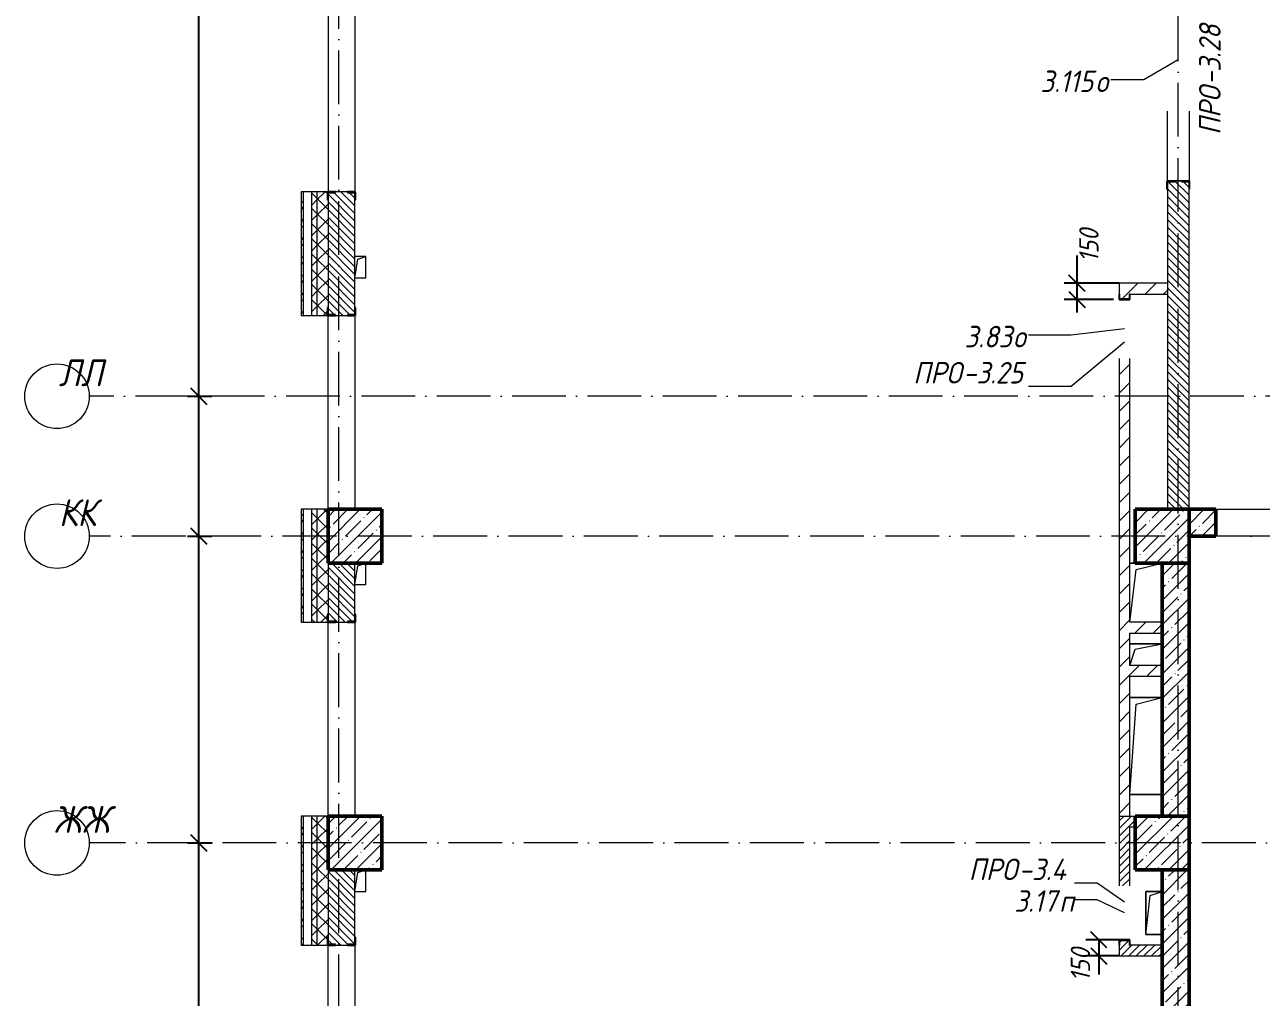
# Model space of a CAD drawing. Header units: millimetres. Extents: x -401725 to 250493, y 305116 to 802890.
# Drawn here: x 139417 to 150907, y 381040 to 390075 of the extents above; entities that cross this region are included whole.
import ezdxf

# ---------------------------------------------------------------- set-up
doc = ezdxf.new("R2010")
doc.units = ezdxf.units.MM
doc.linetypes.add('50_200_ШТРИХ_1Т_ш5_п1_п1_', pattern=[700, 500, -100, 0, -100])
for name, color, linetype, lineweight in [('A-____-____-DIMS', 7, 'Continuous', 9), ('A-FLOR-____-OTLN', 7, 'Continuous', 9), ('A-GENM-____-IDEN', 7, 'Continuous', 9), ('A-GENM-____-MCUT', 7, 'Continuous', 25), ('A-GENM-____-OTLN', 7, 'Continuous', 9), ('A-GENM-____-OTLN-1', 7, 'Continuous', 25), ('A-GLAZ-____-IDEN', 7, 'Continuous', 9), ('A-WALL-____-MCUT', 7, 'Continuous', 13), ('A-WALL-____-MCUT-1', 7, 'Continuous', 9), ('A-WALL-____-MCUT-2', 7, 'Continuous', 50), ('A-WALL-____-OTLN', 7, 'Continuous', 9), ('A-WALL-____-PATT-1', 7, 'Continuous', 9), ('A-WALL-FNSH-MCUT-1', 7, 'Continuous', 9), ('I-WALL-____-OTLN', 7, 'Continuous', 9), ('S-COLS-____-MCUT', 7, 'Continuous', 50), ('S-COLS-____-OTLN', 7, 'Continuous', 9), ('S-GRID-____-IDEN', 7, 'Continuous', 9), ('S-GRID-____-OTLN-1', 7, '50_200_ШТРИХ_1Т_ш5_п1_п1_', 9)]:
    doc.layers.add(name, color=color, linetype=linetype, lineweight=lineweight)
doc.styles.add('ISOCPEUR_I', font='isocpeui.ttf', dxfattribs={"width": 0.9, "height": 2.5})
doc.styles.add('ISOCPEUR_I_10', font='isocpeui.ttf', dxfattribs={"width": 0.9, "height": 180})
doc.styles.add('ISOCPEUR_I_11', font='isocpeui.ttf', dxfattribs={"width": 0.9, "height": 200})
doc.styles.add('ISOCPEUR_I_9', font='isocpeui.ttf', dxfattribs={"width": 0.9, "height": 250})
doc.dimstyles.new('ISO-1_8_0_9К_СРЕДНИЙ_Кладочные_3', dxfattribs={"dimscale": 304.8, "dimtxt": 179.276612, "dimasz": 0.492126, "dimexe": 0.393701, "dimexo": 0, "dimgap": 0, "dimtad": 1, "dimdec": 3, "dimrnd": 0.001, "dimdsep": 46, "dimtxsty": 'ISOCPEUR_I_10', "dimblk1": 'OBLIQUE', "dimblk2": 'OBLIQUE', "dimsah": 1, "dimcen": 0.09, "dimdle": 0.393701, "dimazin": 0, "dimtfac": 1, "dimtdec": 4, "dimtix": 1, "dimtmove": 0, "dimatfit": 3, "dimfxl": 1, "dimtvp": 1, "dimtolj": 1, "dimtzin": 0, "dimarcsym": 2})
doc.dimstyles.new('ISO-2_5_0_9К_БОЛЬШОЙ_ОСИ', dxfattribs={"dimscale": 304.8, "dimtxt": 248.995294, "dimasz": 0.492126, "dimexe": 0.393701, "dimexo": 0, "dimgap": 0, "dimtad": 1, "dimdec": 0, "dimzin": 0, "dimdsep": 46, "dimtxsty": 'ISOCPEUR_I', "dimblk1": 'OBLIQUE', "dimblk2": 'OBLIQUE', "dimsah": 1, "dimcen": 0.09, "dimdle": 0.393701, "dimazin": 0, "dimtfac": 1, "dimtdec": 4, "dimtix": 1, "dimtmove": 0, "dimatfit": 3, "dimfxl": 1, "dimtvp": 1, "dimtolj": 1, "dimtzin": 0, "dimarcsym": 2})
pattern_1 = [(135, (144685.44, 323542.244), (-35.35534, -35.35534), [])]
pattern_2 = [(45, (144685.44, 323542.244), (-35.35534, 35.35534), [])]
pattern_3 = [(45, (144685.44, 323542.24), (-114.04925, 114.04925), []), (45, (144799.49, 323542.24), (-114.04925, 114.04925), [201.612, -40.322, 3.353, -36.97])]
pattern_4 = [(45, (144685.44, 323542.24), (-84.85281, 84.85281), [])]
pattern_5 = [(45, (144685.44, 323542.24), (-70.71068, 70.71068), []), (135, (144685.44, 323542.24), (-70.71068, -70.71068), [])]

# ---------------------------------------------------------------- blocks, each defined once
blk = doc.blocks.new('BSC_Колонна _Прямоугольная - 500х500-V25-АР1_План отверстий 3 этажа в осях 1-64_Ю-ЯЯ')
at = {"layer": 'S-COLS-____-OTLN'}
h = blk.add_hatch(dxfattribs=at)
h.set_pattern_fill('FP_32', color=256, style=0, pattern_type=2)
h.set_pattern_definition([(45, (2200, -61781.04), (-114.04925, 114.04925), []), (45, (2314.05, -61781.04), (-114.04925, 114.04925), [201.613, -40.323, 3.353, -36.97])])
h.paths.add_polyline_path([(-250, -250), (250, -250), (250, 250), (-250, 250)], flags=0)
at = {"layer": 'S-COLS-____-MCUT'}
for p, q in [((250, 250), (-250, 250)), ((-250, 250), (-250, -250)), ((250, -250), (250, 250)), ((-250, -250), (250, -250))]:
    blk.add_line(p, q, dxfattribs=at)
blk = doc.blocks.new('BSC_Колонна _Прямоугольная - 500х500-V29-АР1_План отверстий 3 этажа в осях 1-64_Ю-ЯЯ')
at = {"layer": 'S-COLS-____-OTLN'}
h = blk.add_hatch(dxfattribs=at)
h.set_pattern_fill('FP_36', color=256, style=0, pattern_type=2)
h.set_pattern_definition([(45, (-5300, -61781.04), (-114.04925, 114.04925), []), (45, (-5185.95, -61781.04), (-114.04925, 114.04925), [201.613, -40.323, 3.353, -36.97])])
h.paths.add_polyline_path([(-250, -250), (250, -250), (250, 250), (-250, 250)], flags=0)
at = {"layer": 'S-COLS-____-MCUT'}
for p, q in [((250, 250), (-250, 250)), ((-250, 250), (-250, -250)), ((250, -250), (250, 250)), ((-250, -250), (250, -250))]:
    blk.add_line(p, q, dxfattribs=at)
blk = doc.blocks.new('BSC_Колонна _Прямоугольная - 500х500-V58-АР1_План отверстий 3 этажа в осях 1-64_Ю-ЯЯ')
at = {"layer": 'S-COLS-____-OTLN'}
h = blk.add_hatch(dxfattribs=at)
h.set_pattern_fill('FP_66', color=256, style=0, pattern_type=2)
h.set_pattern_definition([(45, (2200, -58931.04), (-114.04925, 114.04925), []), (45, (2314.05, -58931.04), (-114.04925, 114.04925), [201.613, -40.323, 3.353, -36.97])])
h.paths.add_polyline_path([(-250, -250), (250, -250), (250, 250), (-250, 250), (-250, -93)], flags=0)
at = {"layer": 'S-COLS-____-MCUT'}
for p, q in [((250, 250), (-250, 250)), ((-250, 250), (-250, -250)), ((250, -250), (250, 250)), ((-250, -250), (250, -250))]:
    blk.add_line(p, q, dxfattribs=at)
blk = doc.blocks.new('BSC_Колонна _Прямоугольная - 500х500-V59-АР1_План отверстий 3 этажа в осях 1-64_Ю-ЯЯ')
at = {"layer": 'S-COLS-____-OTLN'}
h = blk.add_hatch(dxfattribs=at)
h.set_pattern_fill('FP_67', color=256, style=0, pattern_type=2)
h.set_pattern_definition([(45, (-5300, -58931.04), (-114.04925, 114.04925), []), (45, (-5185.95, -58931.04), (-114.04925, 114.04925), [201.613, -40.323, 3.353, -36.97])])
h.paths.add_polyline_path([(-250, -250), (250, -250), (250, 250), (-250, 250)], flags=0)
at = {"layer": 'S-COLS-____-MCUT'}
for p, q in [((250, 250), (-250, 250)), ((-250, 250), (-250, -250)), ((250, -250), (250, 250)), ((-250, -250), (250, -250))]:
    blk.add_line(p, q, dxfattribs=at)
blk = doc.blocks.new('Фахверк_СКБ_Уголок - 250_2700-27497298-АР1_План отверстий 3 этажа в осях 1-64_Ю-ЯЯ')
at = {"layer": 'A-GENM-____-MCUT'}
for p, q in [((200, 181), (125, 181)), ((125, 181), (125, 106)), ((131, 106), (131, 175)), ((131, 175), (200, 175)), ((200, 175), (200, 181)), ((125, 106), (131, 106)), ((131, -6), (125, -6)), ((125, -6), (125, -81)), ((125, -81), (200, -81)), ((131, -75), (131, -6)), ((200, -75), (131, -75)), ((200, -81), (200, -75))]:
    blk.add_line(p, q, dxfattribs=at)
blk = doc.blocks.new('154_Стойка_СКБ_Уголок - СМ-2480_200-28346303-АР1_План отверстий 3 этажа в осях 1-64_Ю-ЯЯ')
at = {"layer": 'A-GENM-____-MCUT'}
for p, q in [((125, 156), (125, 81)), ((200, 156), (125, 156)), ((131, 81), (131, 150)), ((131, 150), (200, 150)), ((200, 150), (200, 156)), ((125, 81), (131, 81)), ((131, 19), (125, 19)), ((125, 19), (125, -56)), ((131, -50), (131, 19)), ((125, -56), (200, -56)), ((200, -50), (131, -50)), ((200, -56), (200, -50))]:
    blk.add_line(p, q, dxfattribs=at)
blk = doc.blocks.new('Стойка_Влож_Полоса боковая - Полоса-V164-АР1_План отверстий 3 этажа в осях 1-64_Ю-ЯЯ')
at = {"layer": 'A-GENM-____-OTLN'}
for p, q in [((-5, 60), (0, 60)), ((-5, -60), (-5, 60)), ((0, 31), (0, -31)), ((0, -60), (-5, -60))]:
    blk.add_line(p, q, dxfattribs=at)
blk = doc.blocks.new('154_Фахверк_СКБ_Швеллер - Тип_100_3960_зеркало-29769493-АР1_План отверстий 3 этажа в осях 1-64_Ю-ЯЯ')
at = {"layer": 'A-GENM-____-MCUT'}
for p, q in [((175, 50), (125, 50)), ((125, 50), (125, -50)), ((128, 47), (175, 47)), ((128, -47), (128, 47)), ((175, 47), (175, 50)), ((125, -50), (175, -50)), ((175, -47), (128, -47)), ((175, -50), (175, -47))]:
    blk.add_line(p, q, dxfattribs=at)
blk = doc.blocks.new('AR_Отверстие прямоугольное _в плите_ - AR_Отверстие прямоугольное _в плите_-30459278-АР1_План отверстий 3 этажа в осях 1-64_Ю-ЯЯ')
at = {"layer": 'A-GENM-____-OTLN'}
for p, q in [((75, 200), (-75, 200)), ((-75, 200), (-75, -200)), ((-75, -200), (-37, 163)), ((-37, 163), (75, 200)), ((-75, -200), (75, -200))]:
    blk.add_line(p, q, dxfattribs=at)
blk = doc.blocks.new('AR_Отверстие прямоугольное _в плите_ - AR_Отверстие прямоугольное _в плите_-30510733-АР1_План отверстий 3 этажа в осях 1-64_Ю-ЯЯ')
at = {"layer": 'A-GENM-____-OTLN'}
for p, q in [((50, 100), (-50, 100)), ((-50, -100), (-25, 75)), ((-25, 75), (50, 100)), ((50, -100), (50, 100)), ((-50, -100), (50, -100))]:
    blk.add_line(p, q, dxfattribs=at)
blk = doc.blocks.new('AR_Отверстие прямоугольное _в плите_ - AR_Отверстие прямоугольное _в плите_-V195-АР1_План отверстий 3 этажа в осях 1-64_Ю-ЯЯ')
at = {"layer": 'A-GENM-____-OTLN'}
for p, q in [((150, 100), (-150, 100)), ((-150, -100), (-100, 50)), ((-100, 50), (150, 100))]:
    blk.add_line(p, q, dxfattribs=at)
blk = doc.blocks.new('AR_Отверстие прямоугольное _в плите_ - AR_Отверстие прямоугольное _в плите_-30552638-АР1_План отверстий 3 этажа в осях 1-64_Ю-ЯЯ')
at = {"layer": 'A-GENM-____-OTLN'}
for p, q in [((-100, 275), (-150, 275)), ((-90, 215), (150, 275)), ((-150, -275), (-90, 215))]:
    blk.add_line(p, q, dxfattribs=at)
blk = doc.blocks.new('AR_Отверстие прямоугольное _в плите_ - AR_Отверстие прямоугольное _в плите_-V197-АР1_План отверстий 3 этажа в осях 1-64_Ю-ЯЯ')
at = {"layer": 'A-GENM-____-OTLN'}
for p, q in [((150, 450), (-150, 450)), ((-150, -450), (-90, 390)), ((-90, 390), (150, 450)), ((-150, -450), (150, -450))]:
    blk.add_line(p, q, dxfattribs=at)
blk = doc.blocks.new('154_Фахверк_СКБ_Швеллер - Тип_100_3960_зеркало-28515619-АР1_План отверстий 3 этажа в осях 1-64_Ю-ЯЯ')
at = {"layer": 'A-GENM-____-MCUT'}
for p, q in [((175, 50), (125, 50)), ((125, 50), (125, -50)), ((128, 47), (175, 47)), ((128, -47), (128, 47)), ((175, 47), (175, 50)), ((125, -50), (175, -50)), ((175, -47), (128, -47)), ((175, -50), (175, -47))]:
    blk.add_line(p, q, dxfattribs=at)
blk = doc.blocks.new('Ось сетки - Круг_Ø6_00__ISO-2_5_0_9K_-25732049-АР1_План отверстий 3 этажа в осях 1-64_Ю-ЯЯ')
at = {"layer": 'S-GRID-____-IDEN'}
blk.add_circle((0, 0), 3, dxfattribs=at)
blk = doc.blocks.new('_Oblique')
at = {"color": 0, "linetype": 'ByBlock', "lineweight": -2}
blk.add_line((-0.5, -0.5), (0.5, 0.5), dxfattribs=at)
blk = doc.blocks.new('*D9758')
at = {"layer": 'A-____-____-DIMS', "color": 0, "lineweight": -2, "transparency": 16777216}
for p, q in [((141034, 378703), (141034, 382593)), ((140928, 382473), (141154, 382473)), ((140928, 378823), (141154, 378823))]:
    blk.add_line(p, q, dxfattribs=at)
at = {"layer": 'Defpoints', "color": 0, "transparency": 16777216}
for p in [(140928, 382473), (141034, 382473), (140928, 378823)]:
    blk.add_point(p, dxfattribs=at)
at = {"layer": 'A-____-____-DIMS', "color": 0, "lineweight": -2, "transparency": 16777216, "xscale": 150, "yscale": 150, "zscale": 150}
for p, rotation in [((141034, 382473), 90), ((141034, 378823), 270)]:
    blk.add_blockref('_Oblique', p, dxfattribs=dict(at, rotation=rotation))
at = {"layer": 'A-____-____-DIMS', "color": 0, "transparency": 16777216, "insert": (141033, 380648), "char_height": 2.5, "width": 758.48, "attachment_point": 5, "rotation": 90, "style": 'ISOCPEUR_I'}
blk.add_mtext('\\A1;3650', dxfattribs=at)
blk = doc.blocks.new('*D9759')
at = {"layer": 'A-____-____-DIMS', "color": 0, "lineweight": -2, "transparency": 16777216}
for p, q in [((141034, 382353), (141034, 385443)), ((140928, 385323), (141154, 385323)), ((140928, 382473), (141154, 382473))]:
    blk.add_line(p, q, dxfattribs=at)
at = {"layer": 'Defpoints', "color": 0, "transparency": 16777216}
for p in [(140928, 385323), (141034, 385323), (140928, 382473)]:
    blk.add_point(p, dxfattribs=at)
at = {"layer": 'A-____-____-DIMS', "color": 0, "lineweight": -2, "transparency": 16777216, "xscale": 150, "yscale": 150, "zscale": 150}
for p, rotation in [((141034, 385323), 90), ((141034, 382473), 270)]:
    blk.add_blockref('_Oblique', p, dxfattribs=dict(at, rotation=rotation))
at = {"layer": 'A-____-____-DIMS', "color": 0, "transparency": 16777216, "insert": (141033, 383898), "char_height": 2.5, "width": 758.48, "attachment_point": 5, "rotation": 90, "style": 'ISOCPEUR_I'}
blk.add_mtext('\\A1;2850', dxfattribs=at)
blk = doc.blocks.new('*D9760')
at = {"layer": 'A-____-____-DIMS', "color": 0, "lineweight": -2, "transparency": 16777216}
for p, q in [((141034, 385203), (141034, 386743)), ((140928, 386623), (141154, 386623)), ((140928, 385323), (141154, 385323))]:
    blk.add_line(p, q, dxfattribs=at)
at = {"layer": 'Defpoints', "color": 0, "transparency": 16777216}
for p in [(140928, 386623), (141034, 386623), (140928, 385323)]:
    blk.add_point(p, dxfattribs=at)
at = {"layer": 'A-____-____-DIMS', "color": 0, "lineweight": -2, "transparency": 16777216, "xscale": 150, "yscale": 150, "zscale": 150}
for p, rotation in [((141034, 386623), 90), ((141034, 385323), 270)]:
    blk.add_blockref('_Oblique', p, dxfattribs=dict(at, rotation=rotation))
at = {"layer": 'A-____-____-DIMS', "color": 0, "transparency": 16777216, "insert": (141033, 385973), "char_height": 2.5, "width": 701.02, "attachment_point": 5, "rotation": 90, "style": 'ISOCPEUR_I'}
blk.add_mtext('\\A1;1300', dxfattribs=at)
blk = doc.blocks.new('*D9761')
at = {"layer": 'A-____-____-DIMS', "color": 0, "lineweight": -2, "transparency": 16777216}
for p, q in [((141034, 386503), (141034, 391243)), ((140928, 391123), (141154, 391123)), ((140928, 386623), (141154, 386623))]:
    blk.add_line(p, q, dxfattribs=at)
at = {"layer": 'Defpoints', "color": 0, "transparency": 16777216}
for p in [(140928, 391123), (141034, 391123), (140928, 386623)]:
    blk.add_point(p, dxfattribs=at)
at = {"layer": 'A-____-____-DIMS', "color": 0, "lineweight": -2, "transparency": 16777216, "xscale": 150, "yscale": 150, "zscale": 150}
for p, rotation in [((141034, 391123), 90), ((141034, 386623), 270)]:
    blk.add_blockref('_Oblique', p, dxfattribs=dict(at, rotation=rotation))
at = {"layer": 'A-____-____-DIMS', "color": 0, "transparency": 16777216, "insert": (141033, 388873), "char_height": 2.5, "width": 781.46, "attachment_point": 5, "rotation": 90, "style": 'ISOCPEUR_I'}
blk.add_mtext('\\A1;4500', dxfattribs=at)
blk = doc.blocks.new('*D9628')
at = {"layer": 'A-____-____-DIMS', "color": 0, "lineweight": -2, "transparency": 16777216}
for p, q in [((149675, 381573), (149277, 381573)), ((149397, 381573), (149397, 381303)), ((149585, 381423), (149277, 381423)), ((149397, 381423), (149397, 381250))]:
    blk.add_line(p, q, dxfattribs=at)
at = {"layer": 'Defpoints', "color": 0, "transparency": 16777216}
for p in [(149397, 381573), (149675, 381573), (149585, 381423)]:
    blk.add_point(p, dxfattribs=at)
at = {"layer": 'A-____-____-DIMS', "color": 0, "lineweight": -2, "transparency": 16777216, "xscale": 150, "yscale": 150, "zscale": 150}
for p, rotation in [((149397, 381573), 90), ((149397, 381423), 270)]:
    blk.add_blockref('_Oblique', p, dxfattribs=dict(at, rotation=rotation))
at = {"layer": 'A-____-____-DIMS', "color": 0, "transparency": 16777216, "insert": (149136, 381186), "char_height": 180, "width": 368.21, "attachment_point": 1, "rotation": 90, "line_spacing_factor": 1.149209, "style": 'ISOCPEUR_I_10'}
blk.add_mtext('\\A1;150', dxfattribs=at)
blk = doc.blocks.new('*D9612')
at = {"layer": 'A-____-____-DIMS', "color": 0, "lineweight": -2, "transparency": 16777216}
for p, q in [((149195, 387673), (149195, 387932)), ((149585, 387673), (149075, 387673)), ((149195, 387403), (149195, 387673)), ((149535, 387523), (149075, 387523))]:
    blk.add_line(p, q, dxfattribs=at)
at = {"layer": 'Defpoints', "color": 0, "transparency": 16777216}
for p in [(149195, 387673), (149585, 387673), (149535, 387523)]:
    blk.add_point(p, dxfattribs=at)
at = {"layer": 'A-____-____-DIMS', "color": 0, "lineweight": -2, "transparency": 16777216, "xscale": 150, "yscale": 150, "zscale": 150}
for p, rotation in [((149195, 387673), 90), ((149195, 387523), 270)]:
    blk.add_blockref('_Oblique', p, dxfattribs=dict(at, rotation=rotation))
at = {"layer": 'A-____-____-DIMS', "color": 0, "transparency": 16777216, "insert": (149215, 387868), "char_height": 180, "width": 368.21, "attachment_point": 1, "rotation": 90, "line_spacing_factor": 1.149209, "style": 'ISOCPEUR_I_10'}
blk.add_mtext('\\A1;150', dxfattribs=at)

msp = doc.modelspace()

# ---------------------------------------------------------------- hatches: boundary and pattern name
at = {"layer": 'A-WALL-____-PATT-1'}
h = msp.add_hatch(dxfattribs=at)
h.set_pattern_fill('FP_6', color=256, style=0, pattern_type=2)
h.set_pattern_definition([(45, (144685.44, 323542.24), (-85.53659, 85.53659), []), (45, (144742.46, 323542.24), (-85.53659, 85.53659), [])])
h.paths.add_polyline_path([(141985.4376, 378473.2863), (142005.4376, 378473.2863), (142005.4376, 379723.2863), (141985.4376, 379723.2863), (141985.4376, 379151.212)], flags=0)
h.paths.add_polyline_path([(141985.4376, 381523.2863), (142005.4376, 381523.2863), (142005.4376, 382723.2863), (141985.4376, 382723.2863), (141985.4376, 382380.1822)], flags=0)
h.paths.add_polyline_path([(142005.4376, 384523.2863), (142005.4376, 385573.2863), (141985.4376, 385573.2863), (141985.4376, 384523.2863)], flags=0)
h.paths.add_polyline_path([(142005.4376, 387373.2863), (142005.4376, 388523.2863), (141985.4376, 388523.2863), (141985.4376, 387373.2863)], flags=0)
h.paths.add_polyline_path([(141985.4376, 390323.2863), (142005.4376, 390323.2863), (142005.4376, 391393.2863), (141985.4376, 391393.2863), (141985.4376, 390452.6078)], flags=0)
h = msp.add_hatch(dxfattribs=at)
h.set_pattern_fill('FP_4', color=256, style=0, pattern_type=2)
h.set_pattern_definition(pattern_5)
h.paths.add_polyline_path([(142085.4376, 378573.2863), (142135.4376, 378573.2863), (142135.4376, 379723.2863), (142085.4376, 379723.2863), (142085.4376, 379151.212)], flags=0)
h.paths.add_polyline_path([(142085.4376, 381523.2863), (142135.4376, 381523.2863), (142135.4376, 382723.2863), (142085.4376, 382723.2863), (142085.4376, 382380.1822)], flags=0)
h.paths.add_polyline_path([(142085.4376, 384523.2863), (142135.4376, 384523.2863), (142135.4376, 385573.2863), (142085.4376, 385573.2863)], flags=0)
h.paths.add_polyline_path([(142135.4376, 387373.2863), (142135.4376, 388523.2863), (142085.4376, 388523.2863), (142085.4376, 387373.2863)], flags=0)
h.paths.add_polyline_path([(142085.4376, 390323.2863), (142135.4376, 390323.2863), (142135.4376, 391223.2863), (142085.4376, 391223.2863), (142085.4376, 390452.6078)], flags=0)
h = msp.add_hatch(dxfattribs=at)
h.set_pattern_fill('FP_4', color=256, style=0, pattern_type=2)
h.set_pattern_definition(pattern_5)
h.paths.add_polyline_path([(142135.4376, 378623.2863), (142235.4376, 378623.2863), (142235.4376, 379648.2863), (142229.4376, 379648.2863), (142229.4376, 379723.2863), (142135.4376, 379723.2863), (142135.4376, 379151.212)], flags=0)
h.paths.add_polyline_path([(142229.4376, 381523.2863), (142229.4376, 381598.2863), (142235.4376, 381598.2863), (142235.4376, 382723.2863), (142135.4376, 382723.2863), (142135.4376, 381523.2863)], flags=0)
h.paths.add_polyline_path([(142135.4376, 384523.2863), (142229.4376, 384523.2863), (142229.4376, 384598.2863), (142235.4376, 384598.2863), (142235.4376, 385573.2863), (142135.4376, 385573.2863), (142135.4376, 384598.2863)], flags=0)
h.paths.add_polyline_path([(142229.4376, 387373.2863), (142229.4376, 387448.2863), (142235.4376, 387448.2863), (142235.4376, 388448.2863), (142229.4376, 388448.2863), (142229.4376, 388523.2863), (142135.4376, 388523.2863), (142135.4376, 387373.2863)], flags=0)
h.paths.add_polyline_path([(142229.4376, 390323.2863), (142229.4376, 390398.2863), (142235.4376, 390398.2863), (142235.4376, 391223.2863), (142135.4376, 391223.2863), (142135.4376, 390323.2863)], flags=0)
h = msp.add_hatch(dxfattribs=at)
h.set_pattern_fill('FP_9', color=256, style=0, pattern_type=2)
h.set_pattern_definition(pattern_1)
h.paths.add_polyline_path([(142304.4376, 387373.2863), (142416.4376, 387373.2863), (142416.4376, 387379.2863), (142485.4376, 387379.2863), (142485.4376, 388517.2863), (142416.4376, 388517.2863), (142416.4376, 388523.2863), (142304.4376, 388523.2863), (142304.4376, 388517.2863), (142235.4376, 388517.2863), (142235.4376, 387379.2863), (142304.4376, 387379.2863)], flags=0)
h.paths.add_polyline_path([(142304.4376, 390323.2863), (142416.4376, 390323.2863), (142416.4376, 390329.2863), (142485.4376, 390329.2863), (142485.4376, 390723.2863), (142235.4376, 390723.2863), (142235.4376, 390329.2863), (142304.4376, 390329.2863)], flags=0)
h = msp.add_hatch(dxfattribs=at)
h.set_pattern_fill('FP_9', color=256, style=0, pattern_type=2)
h.set_pattern_definition(pattern_1)
h.paths.add_polyline_path([(150235.4376, 385573.2863), (150235.4376, 388617.2863), (150166.4376, 388617.2863), (150166.4376, 388623.2863), (150104.4376, 388623.2863), (150104.4376, 388617.2863), (150035.4376, 388617.2863), (150035.4376, 385573.2863)], flags=0)
h.paths.add_polyline_path([(150166.4376, 390323.2863), (150166.4376, 390329.2863), (150235.4376, 390329.2863), (150235.4376, 390723.2863), (150035.4376, 390723.2863), (150035.4376, 390329.2863), (150104.4376, 390329.2863), (150104.4376, 390323.2863)], flags=0)
h = msp.add_hatch(dxfattribs=at)
h.set_pattern_fill('FP_7', color=256, style=0, pattern_type=2)
h.set_pattern_definition(pattern_4)
h.paths.add_polyline_path([(149685.4376, 387573.2863), (150035.4376, 387573.2863), (150035.4376, 387673.2863), (149585.4376, 387673.2863), (149585.4376, 387573.2863), (149682.4376, 387573.2863)], flags=0)
h = msp.add_hatch(dxfattribs=at)
h.set_pattern_fill('FP_7', color=256, style=0, pattern_type=2)
h.set_pattern_definition(pattern_4)
h.paths.add_polyline_path([(149685.4376, 382723.2863), (149685.4376, 386973.2863), (149585.4376, 386973.2863), (149585.4376, 382723.2863)], flags=0)
h.paths.add_polyline_path([(149588.4376, 387526.2863), (149682.4376, 387526.2863), (149682.4376, 387573.2863), (149588.4376, 387573.2863)], flags=0)
h = msp.add_hatch(dxfattribs=at)
h.set_pattern_fill('FP_12', color=256, style=0, pattern_type=2)
h.set_pattern_definition(pattern_3)
h.paths.add_polyline_path([(152285.4376, 385323.2863), (152285.4376, 385573.2863), (152085.4376, 385573.2863), (152085.4376, 385323.2863)], flags=0)
h.paths.add_polyline_path([(150235.4376, 385323.2863), (150485.4376, 385323.2863), (150485.4376, 385573.2863), (150235.4376, 385573.2863)], flags=0)
h = msp.add_hatch(dxfattribs=at)
h.set_pattern_fill('FP_9', color=256, style=0, pattern_type=2)
h.set_pattern_definition(pattern_1)
h.paths.add_polyline_path([(142304.4376, 384523.2863), (142416.4376, 384523.2863), (142416.4376, 384529.2863), (142485.4376, 384529.2863), (142485.4376, 385072.9388), (142235.4376, 385072.9388), (142235.4376, 384529.2863), (142304.4376, 384529.2863)], flags=0)
h = msp.add_hatch(dxfattribs=at)
h.set_pattern_fill('FP_12', color=256, style=0, pattern_type=2)
h.set_pattern_definition(pattern_3)
h.paths.add_polyline_path([(150235.4376, 382723.2863), (150235.4376, 385073.2863), (149985.4376, 385073.2863), (149985.4376, 382723.2863)], flags=0)
h = msp.add_hatch(dxfattribs=at)
h.set_pattern_fill('FP_7', color=256, style=0, pattern_type=2)
h.set_pattern_definition(pattern_4)
h.paths.add_polyline_path([(149985.4376, 384423.2863), (149985.4376, 384523.2863), (149685.4376, 384523.2863), (149685.4376, 384423.2863)], flags=0)
h = msp.add_hatch(dxfattribs=at)
h.set_pattern_fill('FP_7', color=256, style=0, pattern_type=2)
h.set_pattern_definition(pattern_4)
h.paths.add_polyline_path([(149985.4376, 384023.2863), (149985.4376, 384123.2863), (149685.4376, 384123.2863), (149685.4376, 384023.2863)], flags=0)
h = msp.add_hatch(dxfattribs=at)
h.set_pattern_fill('FP_8', color=256, style=0, pattern_type=2)
h.set_pattern_definition(pattern_2)
h.paths.add_polyline_path([(149685.4376, 382623.2863), (149735.4376, 382623.2863), (149735.4376, 382723.2863), (149585.4376, 382723.2863), (149585.4376, 382623.2863)], flags=0)
h = msp.add_hatch(dxfattribs=at)
h.set_pattern_fill('FP_8', color=256, style=0, pattern_type=2)
h.set_pattern_definition(pattern_2)
h.paths.add_polyline_path([(149682.4376, 381523.2863), (149682.4376, 381570.2863), (149588.4376, 381570.2863), (149588.4376, 381523.2863), (149635.4376, 381523.2863)], flags=0)
h.paths.add_polyline_path([(149585.4376, 382073.2863), (149685.4376, 382073.2863), (149685.4376, 382623.2863), (149585.4376, 382623.2863)], flags=0)
h = msp.add_hatch(dxfattribs=at)
h.set_pattern_fill('FP_9', color=256, style=0, pattern_type=2)
h.set_pattern_definition(pattern_1)
h.paths.add_polyline_path([(142485.4376, 379223.2863), (142485.4376, 379717.2863), (142416.4376, 379717.2863), (142416.4376, 379723.2863), (142304.4376, 379723.2863), (142304.4376, 379717.2863), (142235.4376, 379717.2863), (142235.4376, 379223.2863)], flags=0)
h.paths.add_polyline_path([(142416.4376, 381523.2863), (142416.4376, 381529.2863), (142485.4376, 381529.2863), (142485.4376, 382223.2863), (142235.4376, 382223.2863), (142235.4376, 381529.2863), (142304.4376, 381529.2863), (142304.4376, 381523.2863)], flags=0)
h = msp.add_hatch(dxfattribs=at)
h.set_pattern_fill('FP_12', color=256, style=0, pattern_type=2)
h.set_pattern_definition(pattern_3)
h.paths.add_polyline_path([(150235.4376, 378973.2863), (150235.4376, 382223.2863), (149985.4376, 382223.2863), (149985.4376, 378973.2863)], flags=0)
h = msp.add_hatch(dxfattribs=at)
h.set_pattern_fill('FP_8', color=256, style=0, pattern_type=2)
h.set_pattern_definition(pattern_2)
h.paths.add_polyline_path([(149682.4376, 381423.2863), (149985.4376, 381423.2863), (149985.4376, 381523.2863), (149585.4376, 381523.2863), (149585.4376, 381423.2863)], flags=0)

# ---------------------------------------------------------------- linework, layer by layer
at = {"layer": 'A-FLOR-____-OTLN'}
for p, q in [((149685.4376, 385073.2863), (149735.4376, 385073.2863)), ((149685.4376, 384323.2863), (149985.4376, 384323.2863)), ((149685.4376, 383823.2863), (149985.4376, 383823.2863)), ((149985.4376, 382923.2863), (149685.4376, 382923.2863)), ((149835.4376, 382023.2863), (149985.4376, 382023.2863)), ((149835.4376, 381623.2863), (149835.4376, 382023.2863)), ((149985.4376, 381623.2863), (149835.4376, 381623.2863))]:
    msp.add_line(p, q, dxfattribs=at)
at = {"layer": 'A-GENM-____-IDEN'}
for p, q in [((149635.4376, 387126.5279), (149140.0557, 386714.7605)), ((149140.0557, 386714.7605), (148744.6737, 386714.7605)), ((149382.7863, 382100.8717), (149171.5575, 382100.8717)), ((149635.4376, 381923.0651), (149382.7863, 382100.8717))]:
    msp.add_line(p, q, dxfattribs=at)
at = {"layer": 'A-GLAZ-____-IDEN'}
for p, q in [((150135.4376, 389748.2863), (149816.049, 389562.0251)), ((149816.049, 389562.0251), (149509.943, 389562.0251)), ((149635.4376, 387248.2863), (149140.0557, 387189.9139)), ((149140.0557, 387189.9139), (148744.6737, 387189.9139)), ((149382.7863, 381946.2068), (149171.5575, 381946.2068)), ((149635.4376, 381823.2863), (149382.7863, 381946.2068))]:
    msp.add_line(p, q, dxfattribs=at)
at = {"layer": 'A-WALL-____-MCUT'}
for p, q in [((142229.4376, 388523.2863), (142005.4376, 388523.2863)), ((142005.4376, 388523.2863), (142005.4376, 387373.2863)), ((142416.4376, 388523.2863), (142304.4376, 388523.2863)), ((150035.4376, 388548.2863), (150035.4376, 385573.2863)), ((150235.4376, 385573.2863), (150235.4376, 388548.2863)), ((142485.4376, 387448.2863), (142485.4376, 388448.2863)), ((142005.4376, 387373.2863), (142229.4376, 387373.2863)), ((142304.4376, 387373.2863), (142416.4376, 387373.2863)), ((142235.4376, 385573.2863), (142005.4376, 385573.2863)), ((142005.4376, 385573.2863), (142005.4376, 384523.2863)), ((142485.4376, 385072.9388), (142235.4376, 385072.9388)), ((142485.4376, 384598.2863), (142485.4376, 385072.9388)), ((142005.4376, 384523.2863), (142229.4376, 384523.2863)), ((142304.4376, 384523.2863), (142416.4376, 384523.2863)), ((142235.4376, 382723.2863), (142005.4376, 382723.2863)), ((142005.4376, 382723.2863), (142005.4376, 381523.2863)), ((142485.4376, 381598.2863), (142485.4376, 382223.2863)), ((142005.4376, 381523.2863), (142229.4376, 381523.2863)), ((142304.4376, 381523.2863), (142416.4376, 381523.2863))]:
    msp.add_line(p, q, dxfattribs=at)
at = {"layer": 'A-WALL-____-MCUT-1'}
for p, q in [((142085.4376, 387373.2863), (142085.4376, 388523.2863)), ((142135.4376, 387373.2863), (142135.4376, 388523.2863)), ((142235.4376, 388448.2863), (142235.4376, 387448.2863)), ((142085.4376, 384523.2863), (142085.4376, 385573.2863)), ((142135.4376, 384523.2863), (142135.4376, 385573.2863)), ((142235.4376, 385072.9388), (142235.4376, 384598.2863)), ((142085.4376, 381523.2863), (142085.4376, 382723.2863)), ((142135.4376, 381523.2863), (142135.4376, 382723.2863)), ((142235.4376, 382223.2863), (142235.4376, 381598.2863))]:
    msp.add_line(p, q, dxfattribs=at)
at = {"layer": 'A-WALL-____-MCUT-2'}
for p, q in [((150485.4376, 385573.2863), (150235.4376, 385573.2863)), ((150485.4376, 385323.2863), (150485.4376, 385573.2863)), ((150235.4376, 385323.2863), (150485.4376, 385323.2863)), ((149985.4376, 385073.2863), (149985.4376, 382723.2863)), ((150235.4376, 382723.2863), (150235.4376, 385073.2863)), ((149985.4376, 382223.2863), (149985.4376, 378973.2863)), ((150235.4376, 378723.2863), (150235.4376, 382223.2863))]:
    msp.add_line(p, q, dxfattribs=at)
at = {"layer": 'A-WALL-____-OTLN'}
for p, q in [((142235.4376, 390323.2863), (142235.4376, 388523.2863)), ((142485.4376, 390323.2863), (142485.4376, 388523.2863)), ((142235.4376, 385573.2863), (142235.4376, 387373.2863)), ((142485.4376, 387373.2863), (142485.4376, 385573.2863)), ((150485.4376, 385573.2863), (152085.4376, 385573.2863)), ((152085.4376, 385323.2863), (150485.4376, 385323.2863)), ((142235.4376, 382723.2863), (142235.4376, 384523.2863)), ((142485.4376, 384523.2863), (142485.4376, 382723.2863)), ((142235.4376, 379723.2863), (142235.4376, 381523.2863)), ((142485.4376, 381523.2863), (142485.4376, 379723.2863))]:
    msp.add_line(p, q, dxfattribs=at)
at = {"layer": 'A-WALL-FNSH-MCUT-1'}
for p, q in [((141985.4376, 388523.2863), (141985.4376, 387373.2863)), ((142005.4376, 388523.2863), (141985.4376, 388523.2863)), ((150035.4376, 387673.2863), (149585.4376, 387673.2863)), ((149585.4376, 387673.2863), (149585.4376, 387573.2863)), ((149685.4376, 387573.2863), (150035.4376, 387573.2863)), ((141985.4376, 387373.2863), (142005.4376, 387373.2863)), ((149585.4376, 386973.2863), (149585.4376, 382073.2863)), ((149685.4376, 384523.2863), (149685.4376, 386973.2863)), ((141985.4376, 385573.2863), (141985.4376, 384523.2863)), ((142005.4376, 385573.2863), (141985.4376, 385573.2863)), ((141985.4376, 384523.2863), (142005.4376, 384523.2863)), ((149985.4376, 384523.2863), (149685.4376, 384523.2863)), ((149685.4376, 384123.2863), (149685.4376, 384423.2863)), ((149685.4376, 384423.2863), (149985.4376, 384423.2863)), ((149985.4376, 384123.2863), (149685.4376, 384123.2863)), ((149685.4376, 382723.2863), (149685.4376, 384023.2863)), ((149685.4376, 384023.2863), (149985.4376, 384023.2863)), ((141985.4376, 382723.2863), (141985.4376, 381523.2863)), ((142005.4376, 382723.2863), (141985.4376, 382723.2863)), ((149585.4376, 382723.2863), (149735.4376, 382723.2863)), ((149685.4376, 382073.2863), (149685.4376, 382623.2863)), ((149685.4376, 382623.2863), (149735.4376, 382623.2863)), ((141985.4376, 381523.2863), (142005.4376, 381523.2863)), ((149585.4376, 381523.2863), (149585.4376, 381423.2863)), ((149985.4376, 381523.2863), (149685.4376, 381523.2863)), ((149585.4376, 381423.2863), (149985.4376, 381423.2863))]:
    msp.add_line(p, q, dxfattribs=at)
at = {"layer": 'I-WALL-____-OTLN'}
for p, q in [((150035.4376, 388623.2863), (150035.4376, 389273.2863)), ((150235.4376, 389273.2863), (150235.4376, 388623.2863))]:
    msp.add_line(p, q, dxfattribs=at)
at = {"layer": 'S-GRID-____-OTLN-1'}
for p, q in [((142335.4376, 376035.0206), (142335.4376, 414435.0957)), ((150135.4376, 376433.8321), (150135.4376, 414435.0957)), ((248759.8442, 386623.2863), (140016.6674, 386623.2863)), ((155614.8182, 385323.2863), (140016.6674, 385323.2863)), ((220165.4781, 382473.2863), (140016.6674, 382473.2863))]:
    msp.add_line(p, q, dxfattribs=at)

# ---------------------------------------------------------------- block references
at = {"layer": 'A-GENM-____-OTLN', "rotation": 269.9999999999999}
msp.add_blockref('Стойка_Влож_Полоса боковая - Полоса-V164-АР1_План отверстий 3 этажа в осях 1-64_Ю-ЯЯ', (150135.4376, 388623.2863), dxfattribs=at)
at = {"layer": 'A-GENM-____-OTLN'}
for name, p in [('AR_Отверстие прямоугольное _в плите_ - AR_Отверстие прямоугольное _в плите_-30510733-АР1_План отверстий 3 этажа в осях 1-64_Ю-ЯЯ', (142535.4376, 387823.2863)), ('AR_Отверстие прямоугольное _в плите_ - AR_Отверстие прямоугольное _в плите_-30510733-АР1_План отверстий 3 этажа в осях 1-64_Ю-ЯЯ', (142535.4376, 384972.9388)), ('AR_Отверстие прямоугольное _в плите_ - AR_Отверстие прямоугольное _в плите_-30552638-АР1_План отверстий 3 этажа в осях 1-64_Ю-ЯЯ', (149835.4376, 384798.2863)), ('AR_Отверстие прямоугольное _в плите_ - AR_Отверстие прямоугольное _в плите_-V195-АР1_План отверстий 3 этажа в осях 1-64_Ю-ЯЯ', (149835.4376, 384223.2863)), ('AR_Отверстие прямоугольное _в плите_ - AR_Отверстие прямоугольное _в плите_-V197-АР1_План отверстий 3 этажа в осях 1-64_Ю-ЯЯ', (149835.4376, 383373.2863)), ('AR_Отверстие прямоугольное _в плите_ - AR_Отверстие прямоугольное _в плите_-30510733-АР1_План отверстий 3 этажа в осях 1-64_Ю-ЯЯ', (142535.4376, 382122.9388)), ('AR_Отверстие прямоугольное _в плите_ - AR_Отверстие прямоугольное _в плите_-30459278-АР1_План отверстий 3 этажа в осях 1-64_Ю-ЯЯ', (149910.4376, 381823.2863))]:
    msp.add_blockref(name, p, dxfattribs=at)
at = {"layer": 'A-GENM-____-OTLN-1'}
for name, p, rotation in [('154_Стойка_СКБ_Уголок - СМ-2480_200-28346303-АР1_План отверстий 3 этажа в осях 1-64_Ю-ЯЯ', (150085.4376, 388748.2863), 269.9999999999999), ('Фахверк_СКБ_Уголок - 250_2700-27497298-АР1_План отверстий 3 этажа в осях 1-64_Ю-ЯЯ', (142310.4376, 388648.2863), 269.9999999999999), ('154_Фахверк_СКБ_Швеллер - Тип_100_3960_зеркало-28515619-АР1_План отверстий 3 этажа в осях 1-64_Ю-ЯЯ', (149635.4376, 387398.2863), 90.0000000000001), ('Фахверк_СКБ_Уголок - 250_2700-27497298-АР1_План отверстий 3 этажа в осях 1-64_Ю-ЯЯ', (142410.4376, 387248.2863), 89.99999999999991), ('Фахверк_СКБ_Уголок - 250_2700-27497298-АР1_План отверстий 3 этажа в осях 1-64_Ю-ЯЯ', (142410.4376, 384398.2863), 89.99999999999991), ('Фахверк_СКБ_Уголок - 250_2700-27497298-АР1_План отверстий 3 этажа в осях 1-64_Ю-ЯЯ', (142410.4376, 381398.2863), 89.99999999999991), ('154_Фахверк_СКБ_Швеллер - Тип_100_3960_зеркало-29769493-АР1_План отверстий 3 этажа в осях 1-64_Ю-ЯЯ', (149635.4376, 381698.2863), 269.9999999999999)]:
    msp.add_blockref(name, p, dxfattribs=dict(at, rotation=rotation))
at = {"layer": 'S-COLS-____-OTLN'}
for name, p in [('BSC_Колонна _Прямоугольная - 500х500-V25-АР1_План отверстий 3 этажа в осях 1-64_Ю-ЯЯ', (142485.4376, 385323.2863)), ('BSC_Колонна _Прямоугольная - 500х500-V29-АР1_План отверстий 3 этажа в осях 1-64_Ю-ЯЯ', (149985.4376, 385323.2863)), ('BSC_Колонна _Прямоугольная - 500х500-V58-АР1_План отверстий 3 этажа в осях 1-64_Ю-ЯЯ', (142485.4376, 382473.2863)), ('BSC_Колонна _Прямоугольная - 500х500-V59-АР1_План отверстий 3 этажа в осях 1-64_Ю-ЯЯ', (149985.4376, 382473.2863))]:
    msp.add_blockref(name, p, dxfattribs=at)
at = {"layer": 'S-GRID-____-IDEN', "xscale": 99.99999999999993, "yscale": 99.99999999999993, "zscale": 99.99999999999993, "rotation": 89.9999999999998}
for p in [(139716.6674, 386623.2863), (139716.6674, 385323.2863), (139716.6674, 382473.2863)]:
    msp.add_blockref('Ось сетки - Круг_Ø6_00__ISO-2_5_0_9K_-25732049-АР1_План отверстий 3 этажа в осях 1-64_Ю-ЯЯ', p, dxfattribs=at)

# ---------------------------------------------------------------- texts
at = {"layer": 'A-GENM-____-IDEN', "char_height": 200, "attachment_point": 1, "rotation": 90, "style": 'ISOCPEUR_I_11'}
for s, insert, width in [('-3.28', (150329.2281, 389515.8931), 707.088375), ('ПРО', (150329.2281, 389051.5494), 562.784625)]:
    msp.add_mtext(s, dxfattribs=dict(at, insert=insert, width=width))
at = {"layer": 'A-GENM-____-IDEN', "char_height": 200, "attachment_point": 1, "style": 'ISOCPEUR_I_11'}
for s, insert, width in [('ПРО', (147672.911, 386941.8766), 562.784625), ('-3.25', (148137.2547, 386941.8766), 707.088375), ('ПРО', (148189.0008, 382327.9879), 562.784625), ('-3.4', (148653.3446, 382327.9879), 577.215)]:
    msp.add_mtext(s, dxfattribs=dict(at, insert=insert, width=width))
at = {"layer": 'A-GLAZ-____-IDEN', "char_height": 200, "attachment_point": 1, "style": 'ISOCPEUR_I_11'}
for s, insert, width in [('3.115', (148855.0898, 389649.6397), 620.506125), ('\\fISOCPEUR|b0|i1|c204|p34|;\\W.9;о', (149367.0585, 389649.6397), 158.734125), ('3.83', (148149.2192, 387277.5285), 548.35425), ('\\fISOCPEUR|b0|i1|c204|p34|;\\W.9;о', (148601.6567, 387277.5285), 158.734125), ('3.17', (148612.1059, 382033.8213), 505.063125), ('\\fISOCPEUR|b0|i1|c204|p34|;\\W.9;п', (149028.8246, 382033.8213), 158.734125)]:
    msp.add_mtext(s, dxfattribs=dict(at, insert=insert, width=width))
at = {"layer": 'S-GRID-____-IDEN', "char_height": 250, "attachment_point": 1, "style": 'ISOCPEUR_I_9'}
for s, insert, width in [('ЛЛ', (139733.2621, 386966.6158), 447.341625), ('КК', (139733.2621, 385666.6158), 447.341625), ('ЖЖ', (139685.5621, 382816.6158), 562.784625)]:
    msp.add_mtext(s, dxfattribs=dict(at, insert=insert, width=width))

# ---------------------------------------------------------------- dimensions: what is measured, and where the dimension line sits
at = {"layer": 'A-____-____-DIMS'}
for base, p1, p2, override, picture, middle in [((141034.042, 391123.2863), (140927.976, 386623.2863), (140927.976, 391123.2863), {"dimpost": '<>', "dimfxl": 4500}, '*D9761', (141032.792, 388873.2863)), ((141034.042, 386623.2863), (140927.976, 385323.2863), (140927.976, 386623.2863), {"dimpost": '<>', "dimfxl": 1300}, '*D9760', (141032.792, 385973.2863)), ((141034.042, 385323.2863), (140927.976, 382473.2863), (140927.976, 385323.2863), {"dimpost": '<>', "dimfxl": 2850}, '*D9759', (141032.792, 383898.2863)), ((141034.042, 382473.2863), (140927.976, 378823.2863), (140927.976, 382473.2863), {"dimpost": '<>', "dimfxl": 3650}, '*D9758', (141032.792, 380648.2863))]:
    dim = msp.add_linear_dim(base=base, p1=p1, p2=p2, angle=90, dimstyle='ISO-2_5_0_9К_БОЛЬШОЙ_ОСИ', override=override, dxfattribs=at)
    dim.commit()
    dim.dimension.update_dxf_attribs({"geometry": picture, "text_midpoint": middle})
for base, p1, p2, override, picture, middle in [((149194.9758, 387673.2863), (149535.4376, 387523.2863), (149585.4376, 387673.2863), {"dimpost": '<>', "dimfxl": 158.113883}, '*D9612', (149335.253, 387932.0066)), ((149396.6942, 381573.2863), (149585.4376, 381423.2863), (149675.014, 381573.2863), {"dimpost": '<>', "dimfxl": 174.710996}, '*D9628', (149256.4169, 381250.0405))]:
    dim = msp.add_linear_dim(base=base, p1=p1, p2=p2, angle=90, dimstyle='ISO-1_8_0_9К_СРЕДНИЙ_Кладочные_3', override=override, dxfattribs=at)
    dim.commit()
    dim.dimension.update_dxf_attribs({"geometry": picture, "text_midpoint": middle, "dimtype": 160, "text_rotation": 90})

doc.saveas('drawing.dxf')
